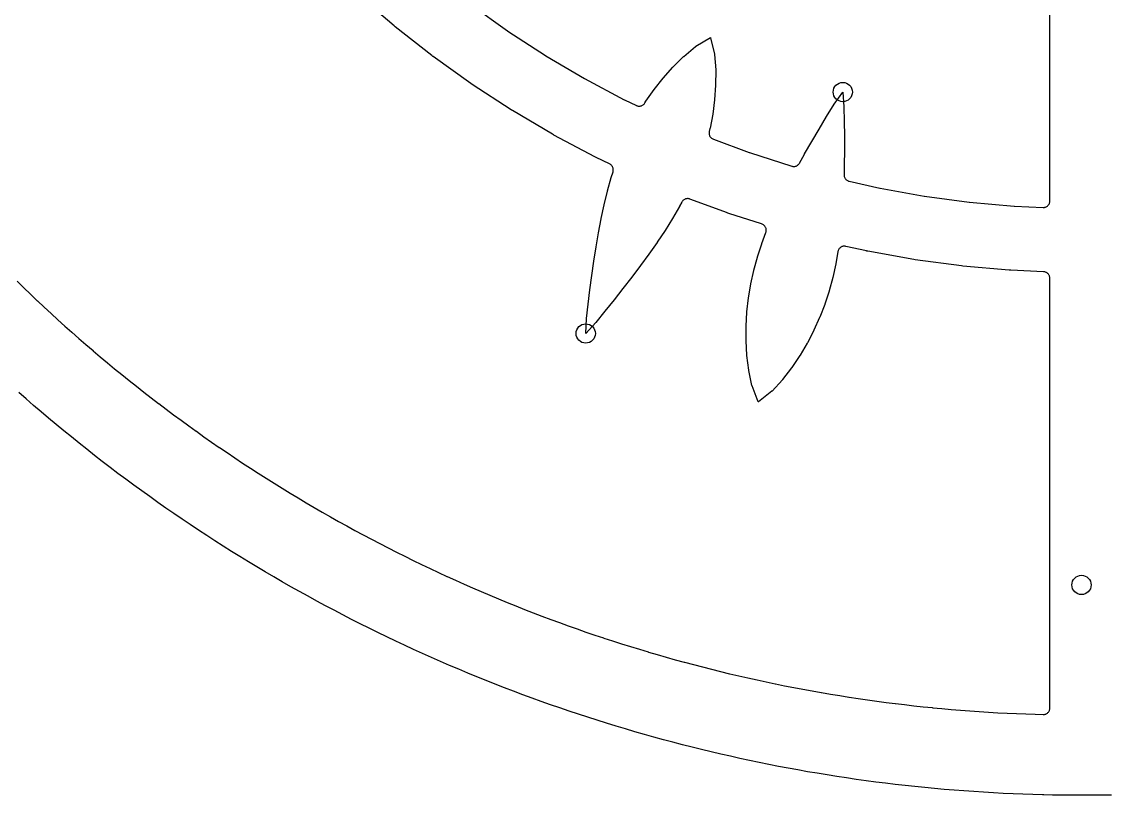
# Model space of a CAD drawing. Header units: millimetres. Extents: x -61 to 61, y -61 to 61.
# Drawn here: x -40.13 to 0.88, y -60.75 to -31.49 of the extents above; entities that cross this region are included whole.
import ezdxf

# ---------------------------------------------------------------- set-up
doc = ezdxf.new("R2010")
doc.units = ezdxf.units.MM
for name, color, linetype in [('CUT_INNER', 6, 'Continuous'), ('CUT_OUTER', 1, 'Continuous'), ('ENGRAVE', 7, 'Continuous')]:
    doc.layers.add(name, color=color, linetype=linetype)

msp = doc.modelspace()

# ---------------------------------------------------------------- linework, layer by layer
at = {"layer": 'CUT_INNER'}
for points in [[(-23.1231, -30.8463), (-21.7413, -31.8353), (-21.7321, -31.8416), (-20.3077, -32.7684), (-20.2983, -32.7742), (-18.8342, -33.637), (-18.8245, -33.6424), (-17.3235, -34.4393), (-17.3136, -34.4443), (-16.8658, -34.6571), (-16.8434, -34.6665), (-16.8201, -34.6736), (-16.7963, -34.6785), (-16.7721, -34.681), (-16.7478, -34.6811), (-16.7235, -34.6789), (-16.6997, -34.6743), (-16.6763, -34.6674), (-16.6538, -34.6583), (-16.6322, -34.6471), (-16.6118, -34.6338), (-16.5928, -34.6186), (-16.5754, -34.6016), (-16.5598, -34.583), (-16.546, -34.5629), (-16.5055, -34.4976), (-16.5017, -34.4917), (-16.1961, -34.0548), (-16.1918, -34.0491), (-15.8571, -33.6246), (-15.8523, -33.6189), (-15.4864, -33.2079), (-15.4809, -33.2021), (-15.0804, -32.8066), (-15.0733, -32.8001), (-14.6285, -32.4242), (-14.6244, -32.421), (-14.62, -32.4181), (-14.0642, -32.0892), (-14.0591, -32.0865), (-14.0575, -32.0921), (-13.9053, -32.7197), (-13.9043, -32.7249), (-13.9037, -32.7301), (-13.8628, -33.311), (-13.8625, -33.3206), (-13.8664, -33.8835), (-13.8667, -33.8915), (-13.9059, -34.4404), (-13.9067, -34.4478), (-13.9773, -34.9837), (-13.9784, -34.9908), (-14.0783, -35.5145), (-14.0798, -35.5213), (-14.1087, -35.6372), (-14.1134, -35.661), (-14.1158, -35.6853), (-14.1158, -35.7096), (-14.1135, -35.7338), (-14.1088, -35.7577), (-14.1018, -35.781), (-14.0926, -35.8035), (-14.0813, -35.825), (-14.0679, -35.8453), (-14.0526, -35.8642), (-14.0355, -35.8816), (-14.0168, -35.8971), (-13.9967, -35.9108), (-13.9754, -35.9225), (-13.953, -35.9321), (-12.5993, -36.4339), (-12.5888, -36.4375), (-10.988, -36.9514), (-10.9645, -36.9577), (-10.9404, -36.9617), (-10.916, -36.9633), (-10.8916, -36.9625), (-10.8674, -36.9594), (-10.8437, -36.9539), (-10.8205, -36.9461), (-10.7982, -36.9361), (-10.7771, -36.924), (-10.7572, -36.9099), (-10.7387, -36.8939), (-10.7219, -36.8762), (-10.707, -36.8569), (-10.6939, -36.8363), (-10.5001, -36.493), (-10.4994, -36.4917), (-10.2262, -36.0204), (-9.9475, -35.5487), (-9.6649, -35.078), (-9.6642, -35.0769), (-9.3782, -34.6117), (-9.3741, -34.6055), (-9.0578, -34.154), (-9.0543, -34.1496), (-9.0536, -34.1547), (-9.0102, -34.7047), (-9.0099, -34.7122), (-8.9996, -35.2581), (-8.9996, -35.2595), (-8.9951, -35.8067), (-8.9945, -36.3543), (-8.9983, -36.9011), (-8.9984, -36.9025), (-9.0052, -37.2741), (-9.0045, -37.2985), (-9.0013, -37.3227), (-8.9959, -37.3465), (-8.9881, -37.3696), (-8.9781, -37.3919), (-8.966, -37.4131), (-8.9519, -37.433), (-8.9359, -37.4514), (-8.9182, -37.4682), (-8.899, -37.4832), (-8.8783, -37.4963), (-8.8565, -37.5072), (-8.8338, -37.516), (-8.8102, -37.5226), (-7.6521, -37.7838), (-7.6413, -37.786), (-5.9686, -38.086), (-5.9576, -38.0878), (-4.2733, -38.3133), (-4.2622, -38.3145), (-2.5696, -38.4652), (-2.5585, -38.4659), (-1.4761, -38.514), (-1.4509, -38.5138), (-1.4258, -38.5111), (-1.4011, -38.5059), (-1.3771, -38.4982), (-1.3539, -38.4882), (-1.3319, -38.4758), (-1.3113, -38.4613), (-1.2922, -38.4449), (-1.2749, -38.4265), (-1.2595, -38.4065), (-1.2462, -38.3851), (-1.2351, -38.3624), (-1.2264, -38.3388), (-1.2201, -38.3143), (-1.2163, -38.2894), (-1.215, -38.2642), (-1.215, -26.2558)], [(-40.3045, -41.3071), (-40.0514, -41.5526), (-40.0503, -41.5537), (-39.7957, -41.7976), (-39.7946, -41.7986), (-39.5384, -42.041), (-39.5373, -42.042), (-39.2797, -42.2828), (-39.2786, -42.2838), (-39.0196, -42.523), (-39.0184, -42.524), (-38.7579, -42.7616), (-38.7568, -42.7627), (-38.4948, -42.9986), (-38.4937, -42.9997), (-38.2302, -43.234), (-38.2291, -43.235), (-37.9642, -43.4678), (-37.9631, -43.4688), (-37.6968, -43.6999), (-37.6957, -43.7009), (-37.428, -43.9304), (-37.4268, -43.9314), (-37.1577, -44.1592), (-37.1565, -44.1602), (-36.8861, -44.3864), (-36.8849, -44.3874), (-36.613, -44.6119), (-36.6118, -44.6129), (-36.3386, -44.8357), (-36.3374, -44.8367), (-36.0628, -45.0578), (-36.0616, -45.0588), (-35.7857, -45.2782), (-35.7844, -45.2792), (-35.5072, -45.497), (-35.5059, -45.4979), (-35.2273, -45.714), (-35.2261, -45.7149), (-34.9462, -45.9293), (-34.9449, -45.9302), (-34.6637, -46.1428), (-34.6625, -46.1438), (-34.3799, -46.3547), (-34.3787, -46.3556), (-34.0948, -46.5647), (-34.0936, -46.5656), (-33.8085, -46.7731), (-33.8072, -46.774), (-33.5208, -46.9796), (-33.5196, -46.9805), (-33.232, -47.1844), (-33.2307, -47.1853), (-32.9418, -47.3874), (-32.9406, -47.3883), (-32.6504, -47.5887), (-32.6492, -47.5895), (-32.3578, -47.7881), (-32.3565, -47.789), (-32.064, -47.9858), (-32.0627, -47.9866), (-31.7689, -48.1816), (-31.7677, -48.1824), (-31.4727, -48.3756), (-31.4714, -48.3765), (-31.1753, -48.5678), (-31.174, -48.5687), (-30.8767, -48.7582), (-30.8754, -48.759), (-30.5769, -48.9467), (-30.5756, -48.9475), (-30.276, -49.1334), (-30.2747, -49.1342), (-29.974, -49.3183), (-29.9727, -49.3191), (-29.6708, -49.5013), (-29.6695, -49.5021), (-29.3665, -49.6824), (-29.3652, -49.6832), (-29.0611, -49.8616), (-29.0598, -49.8624), (-28.7546, -50.039), (-28.7533, -50.0398), (-28.4471, -50.2145), (-28.4457, -50.2153), (-28.1384, -50.3881), (-28.1371, -50.3889), (-27.8287, -50.5598), (-27.8274, -50.5606), (-27.5179, -50.7296), (-27.5166, -50.7304), (-27.2062, -50.8975), (-27.2048, -50.8982), (-26.8933, -51.0635), (-26.892, -51.0642), (-26.5795, -51.2275), (-26.5782, -51.2283), (-26.2647, -51.3897), (-26.2633, -51.3904), (-25.9489, -51.5499), (-25.9475, -51.5506), (-25.6321, -51.7081), (-25.6307, -51.7088), (-25.3143, -51.8644), (-25.3129, -51.8651), (-24.9956, -52.0188), (-24.9942, -52.0194), (-24.676, -52.1712), (-24.6746, -52.1718), (-24.3554, -52.3216), (-24.354, -52.3222), (-24.0339, -52.47), (-24.0325, -52.4707), (-23.7115, -52.6165), (-23.7101, -52.6171), (-23.3882, -52.761), (-23.3868, -52.7616), (-23.064, -52.9035), (-23.0626, -52.9041), (-22.739, -53.0441), (-22.7376, -53.0447), (-22.4131, -53.1826), (-22.4117, -53.1832), (-22.0863, -53.3191), (-22.0849, -53.3197), (-21.7587, -53.4536), (-21.7573, -53.4542), (-21.4304, -53.5861), (-21.4289, -53.5867), (-21.1012, -53.7166), (-21.0997, -53.7172), (-20.7712, -53.8451), (-20.7697, -53.8456), (-20.4404, -53.9715), (-20.4389, -53.972), (-20.1088, -54.0959), (-20.1074, -54.0964), (-19.7765, -54.2183), (-19.7751, -54.2188), (-19.4435, -54.3386), (-19.442, -54.3391), (-19.1097, -54.4569), (-19.1082, -54.4574), (-18.7752, -54.5731), (-18.7737, -54.5736), (-18.44, -54.6873), (-18.4385, -54.6878), (-18.1041, -54.7994), (-18.1026, -54.7999), (-17.7675, -54.9095), (-17.766, -54.9099), (-17.4302, -55.0174), (-17.4288, -55.0179), (-17.0923, -55.1234), (-17.0909, -55.1238), (-16.7538, -55.2272), (-16.7523, -55.2276), (-16.4146, -55.329), (-16.4131, -55.3294), (-16.0748, -55.4286), (-16.0733, -55.4291), (-15.7344, -55.5262), (-15.7329, -55.5266), (-15.3934, -55.6217), (-15.3919, -55.6221), (-15.0518, -55.7151), (-15.0503, -55.7155), (-14.7097, -55.8064), (-14.7082, -55.8068), (-14.367, -55.8956), (-14.3655, -55.896), (-14.0237, -55.9827), (-14.0222, -55.9831), (-13.68, -56.0677), (-13.6785, -56.0681), (-13.3357, -56.1506), (-13.3342, -56.151), (-12.9909, -56.2314), (-12.9894, -56.2317), (-12.6456, -56.31), (-12.6441, -56.3104), (-12.2999, -56.3866), (-12.2984, -56.3869), (-11.9537, -56.461), (-11.9522, -56.4613), (-11.607, -56.5333), (-11.6055, -56.5336), (-11.2599, -56.6034), (-11.2584, -56.6037), (-10.9124, -56.6714), (-10.9109, -56.6717), (-10.5644, -56.7373), (-10.5629, -56.7376), (-10.2161, -56.8011), (-10.2146, -56.8014), (-9.8674, -56.8627), (-9.8659, -56.863), (-9.5183, -56.9222), (-9.5168, -56.9224), (-9.1689, -56.9795), (-9.1673, -56.9798), (-8.8191, -57.0347), (-8.8175, -57.0349), (-8.4689, -57.0877), (-8.4674, -57.088), (-8.1185, -57.1386), (-8.117, -57.1388), (-7.7677, -57.1874), (-7.7662, -57.1876), (-7.4167, -57.2339), (-7.4152, -57.2341), (-7.0654, -57.2784), (-7.0639, -57.2786), (-6.7138, -57.3207), (-6.7123, -57.3208), (-6.362, -57.3608), (-6.3604, -57.3609), (-6.0099, -57.3987), (-6.0084, -57.3989), (-5.6576, -57.4345), (-5.6561, -57.4347), (-5.3051, -57.4682), (-5.3035, -57.4683), (-4.9523, -57.4996), (-4.9508, -57.4998), (-4.5994, -57.5289), (-4.5979, -57.5291), (-4.2464, -57.5561), (-4.2448, -57.5562), (-3.8931, -57.581), (-3.8916, -57.5811), (-3.5397, -57.6038), (-3.5382, -57.6039), (-3.1862, -57.6245), (-3.1847, -57.6246), (-2.8326, -57.6429), (-2.8311, -57.643), (-2.4788, -57.6592), (-2.4773, -57.6593), (-2.125, -57.6734), (-2.1235, -57.6734), (-1.7711, -57.6853), (-1.7696, -57.6854), (-1.4719, -57.6936), (-1.4469, -57.693), (-1.4222, -57.69), (-1.3978, -57.6845), (-1.3741, -57.6766), (-1.3514, -57.6664), (-1.3297, -57.6539), (-1.3094, -57.6394), (-1.2907, -57.6229), (-1.2737, -57.6046), (-1.2586, -57.5847), (-1.2455, -57.5634), (-1.2347, -57.5409), (-1.2261, -57.5175), (-1.22, -57.4933), (-1.2162, -57.4686), (-1.215, -57.4437), (-1.215, -41.1971), (-1.2161, -41.1733), (-1.2195, -41.1497), (-1.2252, -41.1265), (-1.233, -41.104), (-1.2429, -41.0823), (-1.2549, -41.0617), (-1.2687, -41.0423), (-1.2843, -41.0243), (-1.3016, -41.0079), (-1.3204, -40.9931), (-1.3405, -40.9803), (-1.3617, -40.9694), (-1.3839, -40.9606), (-1.4067, -40.954), (-1.4302, -40.9495), (-1.4539, -40.9473), (-2.6974, -40.8921), (-2.7001, -40.892), (-2.7512, -40.8886), (-2.7539, -40.8884), (-4.5086, -40.7322), (-4.5114, -40.7319), (-4.5622, -40.7263), (-4.5649, -40.7259), (-6.311, -40.4921), (-6.3137, -40.4917), (-6.3642, -40.4838), (-6.367, -40.4834), (-8.1009, -40.1723), (-8.1037, -40.1718), (-8.1538, -40.1617), (-8.1565, -40.1611), (-8.937, -39.985), (-8.9618, -39.9807), (-8.987, -39.979), (-9.0122, -39.9797), (-9.0372, -39.983), (-9.0618, -39.9888), (-9.0856, -39.9971), (-9.1085, -40.0077), (-9.1302, -40.0206), (-9.1505, -40.0356), (-9.1692, -40.0525), (-9.186, -40.0713), (-9.2009, -40.0917), (-9.2137, -40.1134), (-9.2242, -40.1364), (-9.2324, -40.1602), (-9.2381, -40.1848), (-9.3203, -40.6441), (-9.3214, -40.6493), (-9.4353, -41.1601), (-9.4367, -41.1657), (-9.5737, -41.6697), (-9.5755, -41.6756), (-9.7373, -42.1724), (-9.7394, -42.1786), (-9.9275, -42.668), (-9.9301, -42.6742), (-10.1459, -43.1559), (-10.1489, -43.1622), (-10.3938, -43.6358), (-10.3973, -43.6421), (-10.6727, -44.1072), (-10.6767, -44.1135), (-10.9848, -44.5694), (-10.9895, -44.5759), (-11.334, -45.0211), (-11.3402, -45.0285), (-11.7311, -45.4601), (-11.7347, -45.4638), (-11.7387, -45.4672), (-12.246, -45.867), (-12.2507, -45.8703), (-12.253, -45.865), (-12.4871, -45.2631), (-12.4888, -45.2582), (-12.4901, -45.2531), (-12.6078, -44.6828), (-12.6094, -44.6732), (-12.6801, -44.1149), (-12.6809, -44.1069), (-12.7149, -43.5577), (-12.7151, -43.5502), (-12.7163, -43.0096), (-12.7161, -43.0025), (-12.6866, -42.4701), (-12.686, -42.4632), (-12.6274, -41.9387), (-12.6265, -41.9319), (-12.5401, -41.4148), (-12.5388, -41.4084), (-12.426, -40.8982), (-12.4245, -40.8922), (-12.2867, -40.3884), (-12.2851, -40.3829), (-12.1239, -39.885), (-12.1222, -39.88), (-11.9676, -39.4633), (-11.96, -39.4393), (-11.9549, -39.4145), (-11.9523, -39.3894), (-11.9523, -39.3642), (-11.9548, -39.3391), (-11.9598, -39.3144), (-11.9673, -39.2903), (-11.9771, -39.2671), (-11.9893, -39.245), (-12.0036, -39.2242), (-12.02, -39.205), (-12.0382, -39.1875), (-12.0581, -39.172), (-12.0794, -39.1585), (-12.102, -39.1473), (-12.1256, -39.1383), (-13.3612, -38.7417), (-13.3638, -38.7408), (-13.4121, -38.7241), (-13.4147, -38.7232), (-14.8367, -38.1961), (-14.8595, -38.1889), (-14.8829, -38.1839), (-14.9067, -38.1811), (-14.9306, -38.1806), (-14.9545, -38.1825), (-14.9781, -38.1866), (-15.0012, -38.1929), (-15.0236, -38.2014), (-15.045, -38.212), (-15.0654, -38.2247), (-15.0844, -38.2392), (-15.102, -38.2555), (-15.1179, -38.2733), (-15.1321, -38.2927), (-15.1443, -38.3132), (-15.228, -38.4707), (-15.2303, -38.4748), (-15.4955, -38.9315), (-15.4977, -38.9351), (-15.7797, -39.3852), (-15.7817, -39.3883), (-16.0784, -39.8329), (-16.0801, -39.8354), (-16.3893, -40.2754), (-16.3907, -40.2774), (-16.7101, -40.7136), (-16.7112, -40.7152), (-17.0388, -41.1486), (-17.0397, -41.1497), (-17.373, -41.5806), (-17.7119, -42.0111), (-18.0544, -42.4401), (-18.0552, -42.4412), (-18.4004, -42.8643), (-18.4054, -42.8699), (-18.7788, -43.2754), (-18.7828, -43.2793), (-18.7828, -43.2742), (-18.7528, -42.7233), (-18.7522, -42.7158), (-18.6899, -42.1733), (-18.6897, -42.172), (-18.6215, -41.629), (-18.5495, -41.0862), (-18.4731, -40.5447), (-18.4729, -40.5433), (-18.3909, -40.0063), (-18.3906, -40.0044), (-18.3009, -39.4712), (-18.3004, -39.4688), (-18.2009, -38.9403), (-18.2003, -38.9374), (-18.0887, -38.4146), (-18.0879, -38.4111), (-17.9621, -37.895), (-17.9611, -37.8909), (-17.819, -37.3823), (-17.8176, -37.3778), (-17.7501, -37.1674), (-17.7439, -37.1442), (-17.7399, -37.1206), (-17.7382, -37.0967), (-17.7388, -37.0728), (-17.7417, -37.049), (-17.7469, -37.0256), (-17.7542, -37.0029), (-17.7637, -36.9809), (-17.7753, -36.9599), (-17.7888, -36.9401), (-17.8042, -36.9218), (-17.8212, -36.9049), (-17.8398, -36.8898), (-17.8597, -36.8765), (-17.8808, -36.8652), (-18.385, -36.6256), (-18.3875, -36.6244), (-18.4331, -36.6014), (-18.4356, -36.6001), (-19.9915, -35.774), (-19.9939, -35.7727), (-20.0386, -35.7477), (-20.041, -35.7463), (-21.5587, -34.852), (-21.5611, -34.8506), (-21.6045, -34.8237), (-21.6069, -34.8222), (-23.0835, -33.8614), (-23.0858, -33.8599), (-23.128, -33.831), (-23.1303, -33.8295), (-24.5628, -32.8041), (-24.565, -32.8025), (-24.6059, -32.7718), (-24.6081, -32.7701), (-25.9937, -31.6823), (-25.9959, -31.6806), (-26.0354, -31.6481), (-26.0375, -31.6463), (-27.3735, -30.4981)]]:
    msp.add_lwpolyline(points, dxfattribs=at)
at = {"layer": 'CUT_OUTER'}
msp.add_lwpolyline([(1.1182, -60.7397), (0.7455, -60.7454), (0.3728, -60.7489), (0, -60.75), (-0.3728, -60.7489), (-0.7455, -60.7454), (-1.1182, -60.7397), (-1.4397, -60.7328), (-1.4682, -60.7322), (-1.4901, -60.7317), (-1.8627, -60.7214), (-2.2353, -60.7089), (-2.6077, -60.694), (-2.9801, -60.6769), (-3.3523, -60.6574), (-3.7245, -60.6357), (-4.0965, -60.6117), (-4.4683, -60.5854), (-4.8399, -60.5569), (-5.2114, -60.5261), (-5.5827, -60.4929), (-5.9538, -60.4575), (-6.3246, -60.4199), (-6.6952, -60.3799), (-7.0656, -60.3377), (-7.4357, -60.2932), (-7.8055, -60.2465), (-8.175, -60.1974), (-8.5442, -60.1461), (-8.9131, -60.0926), (-9.2817, -60.0368), (-9.6499, -59.9787), (-10.0177, -59.9183), (-10.3852, -59.8557), (-10.7523, -59.7909), (-11.1189, -59.7238), (-11.4852, -59.6544), (-11.851, -59.5829), (-12.2164, -59.509), (-12.5813, -59.4329), (-12.9457, -59.3546), (-13.3097, -59.2741), (-13.6731, -59.1913), (-14.036, -59.1063), (-14.3984, -59.019), (-14.7603, -58.9296), (-15.1216, -58.8379), (-15.4823, -58.744), (-15.8425, -58.6479), (-16.2021, -58.5496), (-16.561, -58.4491), (-16.9193, -58.3464), (-17.277, -58.2415), (-17.6341, -58.1343), (-17.9904, -58.025), (-18.3461, -57.9136), (-18.7011, -57.7999), (-19.0554, -57.6841), (-19.409, -57.5661), (-19.7619, -57.4459), (-20.114, -57.3236), (-20.4653, -57.1991), (-20.8159, -57.0724), (-21.1657, -56.9436), (-21.5147, -56.8127), (-21.8629, -56.6796), (-22.2103, -56.5444), (-22.5568, -56.407), (-22.9025, -56.2676), (-23.2473, -56.126), (-23.5913, -55.9823), (-23.9343, -55.8365), (-24.2765, -55.6886), (-24.6177, -55.5386), (-24.958, -55.3865), (-25.2974, -55.2323), (-25.6358, -55.076), (-25.9733, -54.9177), (-26.3098, -54.7573), (-26.6452, -54.5948), (-26.9797, -54.4303), (-27.3132, -54.2637), (-27.6456, -54.0951), (-27.977, -53.9245), (-28.3074, -53.7518), (-28.6367, -53.5771), (-28.9649, -53.4004), (-29.292, -53.2216), (-29.618, -53.0409), (-29.9429, -52.8582), (-30.2667, -52.6734), (-30.5893, -52.4867), (-30.9108, -52.2981), (-31.2311, -52.1074), (-31.5502, -51.9148), (-31.8682, -51.7202), (-32.1849, -51.5237), (-32.5005, -51.3253), (-32.8148, -51.1249), (-33.1279, -50.9226), (-33.4397, -50.7183), (-33.7503, -50.5122), (-34.0596, -50.3042), (-34.3676, -50.0942), (-34.6743, -49.8824), (-34.9797, -49.6687), (-35.2838, -49.4531), (-35.5866, -49.2357), (-35.888, -49.0164), (-36.1881, -48.7953), (-36.4868, -48.5723), (-36.7842, -48.3476), (-37.0801, -48.1209), (-37.3747, -47.8925), (-37.6679, -47.6623), (-37.9596, -47.4303), (-38.2499, -47.1965), (-38.5388, -46.9609), (-38.8262, -46.7235), (-39.1122, -46.4844), (-39.3967, -46.2435), (-39.6797, -46.0009), (-39.9612, -45.7566), (-40.2412, -45.5105)], dxfattribs=at)
at = {"layer": 'ENGRAVE'}
for centre in [(-9.0541, -34.1488), (-18.7831, -43.2801), (-0.0204, -52.7926)]:
    msp.add_circle(centre, 0.3645, dxfattribs=at)

doc.saveas('drawing.dxf')
